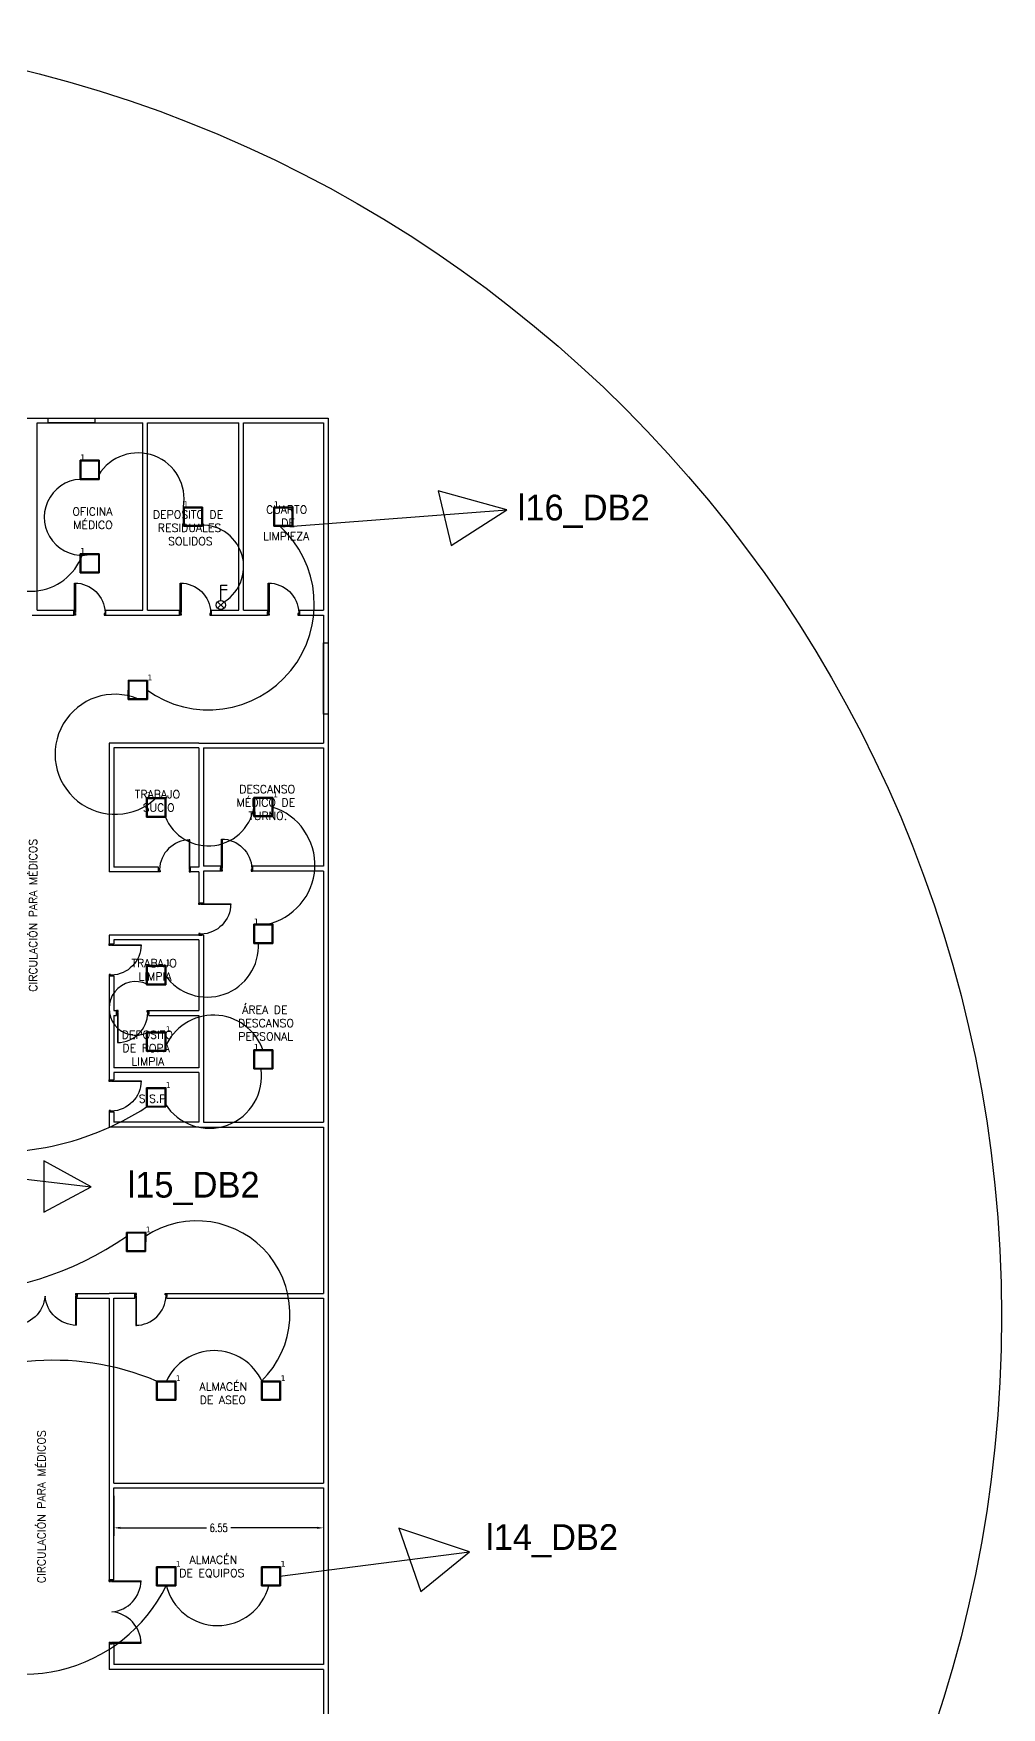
# Model space of a CAD drawing. Header units: metres. Extents: x -39 to 21688, y -24 to 9022.
# Drawn here: x 84.7 to 115, y 16.2 to 68.5 of the extents above; entities that cross this region are included whole.
import ezdxf

# ---------------------------------------------------------------- set-up
doc = ezdxf.new("R2010")
doc.units = ezdxf.units.M
doc.header["$MEASUREMENT"] = 0
for name, color, linetype in [('AN-COTAS', 7, 'Continuous'), ('AN-TEXTO', 3, 'Continuous'), ('AR-MUROS', 6, 'Continuous'), ('AR-PUERTAS', 2, 'Continuous'), ('AR-VENTANAS', 2, 'Continuous'), ('E-quip', 2, 'Continuous')]:
    doc.layers.add(name, color=color, linetype=linetype)
doc.layers.add('DLX_TERR_LUM', color=7, linetype='Continuous', true_color=0xffd400)
doc.layers.add('DLX_TERR_LUMKEY_IDX', color=7, linetype='Continuous', true_color=0x969696)
doc.styles.add('COTAS-2.5', font='romans.shx', dxfattribs={"width": 0.75, "height": 2.5})
doc.styles.add('REGULAR-2.5', font='romans.shx', dxfattribs={"height": 2.5})
doc.styles.add('TableTextStyle', font='')
doc.styles.get('TableTextStyle').set_extended_font_data('VERDANA.TTF')
doc.dimstyles.new('METROS', dxfattribs={"dimscale": 0, "dimtxt": 2.5, "dimasz": 2, "dimexe": 2.5, "dimexo": 2.5, "dimgap": 1, "dimtad": 0, "dimtih": 1, "dimtoh": 1, "dimzin": 0, "dimdsep": 46, "dimtxsty": 'COTAS-2.5', "dimcen": 2, "dimclrd": 1, "dimclre": 1, "dimclrt": 3, "dimadec": 0, "dimazin": 0, "dimtfac": 1, "dimtofl": 0, "dimtmove": 0, "dimatfit": 3, "dimfxl": 10, "dimfxlon": 1, "dimtfill": 1, "dimtolj": 1, "dimtzin": 0, "dimarcsym": 0})

# ---------------------------------------------------------------- blocks, each defined once
blk = doc.blocks.new('AR-PUERTA 1')
at = {"layer": 'AR-PUERTAS', "linetype": 'Continuous'}
for points in [[(0.954, 0.033), (0.954, 0.958), (0.929, 0.958), (0.929, 0.033)], [(0.004, 0.058), (0.004, 0.008), (0.029, 0.008), (0.029, -0.042), (-0.021, -0.042), (-0.021, 0.058)], [(0.929, 0.008), (0.929, -0.042), (0.979, -0.042), (0.979, 0.058), (0.954, 0.058), (0.954, 0.008)]]:
    blk.add_lwpolyline(points, close=True, dxfattribs=at)
blk.add_arc((0.954, 0.008), 0.949, 89.9989, 178.4932, dxfattribs=at)
blk = doc.blocks.new('111111')
at = {"layer": 'AR-PUERTAS', "linetype": 'Continuous'}
for p, q in [((254.317, 121.561), (254.317, 122.51)), ((254.342, 121.586), (254.342, 122.51)), ((256.267, 122.51), (256.242, 122.51)), ((256.242, 121.586), (256.242, 122.51)), ((256.267, 121.561), (256.267, 122.51)), ((254.292, 121.511), (254.292, 121.611)), ((254.317, 121.611), (254.292, 121.611)), ((254.342, 121.511), (254.292, 121.511)), ((254.342, 121.586), (254.317, 121.586)), ((254.342, 121.561), (254.317, 121.561)), ((254.342, 121.511), (254.342, 121.561)), ((256.242, 121.586), (256.267, 121.586)), ((256.242, 121.511), (256.242, 121.561)), ((256.242, 121.561), (256.267, 121.561)), ((256.242, 121.511), (256.292, 121.511)), ((256.267, 121.611), (256.292, 121.611)), ((256.292, 121.511), (256.292, 121.611))]:
    blk.add_line(p, q, dxfattribs=at)
for centre, start, end in [((254.297, 121.512), 5.0221, 88.847), ((256.287, 121.512), 91.153, 174.9779)]:
    blk.add_arc(centre, 0.999, start, end, dxfattribs=at)
blk = doc.blocks.new('*D99')
at = {"layer": 'AN-COTAS', "color": 1, "lineweight": -2, "transparency": 16777216}
for p, q in [((87.24, 22.77), (87.24, 21.523)), ((93.79, 22.77), (93.79, 21.523)), ((87.44, 21.773), (90.133, 21.773)), ((93.59, 21.773), (90.896, 21.773))]:
    blk.add_line(p, q, dxfattribs=at)
at = {"layer": 'AN-COTAS', "color": 1, "transparency": 16777216}
for points in [[(87.44, 21.806), (87.44, 21.74), (87.24, 21.773)], [(93.59, 21.806), (93.59, 21.74), (93.79, 21.773)]]:
    blk.add_solid(points, dxfattribs=at)
at = {"layer": 'Defpoints', "color": 0, "transparency": 16777216}
for p in [(87.24, 23.02), (93.79, 23.02), (93.79, 21.773)]:
    blk.add_point(p, dxfattribs=at)
at = {"layer": 'AN-COTAS', "color": 3, "transparency": 16777216, "insert": (90.515, 21.773), "char_height": 0.25, "attachment_point": 5, "style": 'COTAS-2.5', "bg_fill": 3, "box_fill_scale": 1.25, "bg_fill_color": 256, "bg_fill_true_color": 13158600, "bg_fill_transparency": 0}
blk.add_mtext('\\A1;6.55', dxfattribs=at)
blk = doc.blocks.new('2P+LAMP')
at = {"ltscale": 8}
for p, q in [((0, 6), (0, 26.2)), ((0, 26.2), (8.2, 26.2)), ((-4.2, 4.2), (4.2, -4.2)), ((4.2, 4.2), (-4.2, -4.2)), ((0, 20.6), (8.2, 20.6))]:
    blk.add_line(p, q, dxfattribs=at)
blk.add_ellipse((0, 0), major_axis=(-4.23, 4.23), ratio=1, start_param=3.926991, end_param=10.210176, dxfattribs=at)

msp = doc.modelspace()

# ---------------------------------------------------------------- linework, layer by layer
at = {"layer": 'AR-MUROS'}
for p, q in [((0, 56.44698), (93.9396, 56.44698)), ((91.2896, 50.44698), (92.0396, 50.44698)), ((91.2896, 50.29698), (92.0396, 50.29698)), ((93.0396, 50.44698), (93.7896, 50.44698)), ((93.0396, 50.29698), (93.7896, 50.29698)), ((88.89573, 29.10006), (93.7896, 29.10006)), ((88.89573, 28.95006), (93.7896, 28.95006))]:
    msp.add_line(p, q, dxfattribs=at)
for points in [[(93.9396, 56.44698), (93.9396, 16.81643), (93.9396, 0.00044), (6, 0), (0, 0), (0, 12.40006), (0.15, 12.40006), (0.15, 11.5001)], [(84.8396, 56.29698), (88.1396, 56.29698)], [(84.8396, 50.44698), (84.8396, 56.29698)], [(86.9896, 50.44698), (88.1396, 50.44698), (88.1396, 56.29698)], [(88.2896, 56.29698), (91.1396, 56.29698)], [(88.2896, 50.44698), (88.2896, 56.29698)], [(90.2896, 50.44698), (91.1396, 50.44698), (91.1396, 56.29698)], [(91.2896, 56.29698), (93.7896, 56.29698), (93.7896, 50.44698)], [(91.2896, 50.44698), (91.2896, 56.29698)], [(84.6896, 50.29698), (85.9896, 50.29698)], [(84.8396, 50.44698), (85.9896, 50.44698)], [(85.9896, 50.29698), (85.9896, 50.44698)], [(86.9896, 50.29698), (86.9896, 50.44698)], [(86.9896, 50.29698), (88.2896, 50.29698)], [(88.2896, 50.44698), (89.2896, 50.44698)], [(88.2896, 50.29698), (89.2896, 50.29698)], [(89.2896, 50.29698), (89.2896, 50.44698)], [(90.2896, 50.29698), (90.2896, 50.44698)], [(90.2896, 50.29698), (91.2896, 50.29698)], [(92.0396, 50.44698), (92.0396, 50.29698)], [(93.0396, 50.44698), (93.0396, 50.29698)], [(93.7896, 50.29698), (93.7896, 46.29698)], [(93.7896, 50.29698), (93.7896, 46.29698)], [(89.8896, 46.29698), (87.0896, 46.29698), (87.0896, 42.26738)], [(89.8896, 46.14698), (87.2396, 46.14698), (87.2396, 42.41738)], [(89.8896, 46.29698), (93.7896, 46.29698)], [(89.8896, 46.14698), (89.8896, 42.41738)], [(90.0396, 46.14698), (90.0396, 42.44698)], [(90.0396, 46.14698), (93.7896, 46.14698)], [(93.7896, 46.14698), (93.7896, 42.44698)], [(93.7896, 46.14698), (93.7896, 42.44698)], [(88.63781, 42.41738), (87.2396, 42.41738)], [(88.63781, 42.26738), (88.63781, 42.41738)], [(89.8896, 42.41738), (89.63781, 42.41738)], [(89.63781, 42.26738), (89.63781, 42.41738)], [(90.57524, 42.44698), (90.0396, 42.44698)], [(90.57524, 42.44698), (90.57524, 42.29698)], [(93.7896, 42.44698), (91.57524, 42.44698)], [(91.57524, 42.44698), (91.57524, 42.29698)], [(88.63781, 42.26738), (87.0896, 42.26738)], [(89.8896, 42.26738), (89.63781, 42.26738)], [(89.8896, 42.26738), (89.8896, 41.29698)], [(90.57524, 42.29698), (90.0396, 42.29698)], [(90.0396, 42.29698), (90.0396, 41.29698)], [(93.7896, 42.29698), (91.57524, 42.29698)], [(93.7896, 42.29698), (93.7896, 34.44698)], [(93.7896, 42.29698), (93.7896, 34.44698)], [(90.0396, 41.29698), (89.8896, 41.29698)], [(87.0896, 40.29698), (87.0896, 40.01738)], [(89.8896, 40.29698), (87.0896, 40.29698)], [(90.0396, 40.29698), (89.8896, 40.29698)], [(90.0396, 40.29698), (90.0396, 34.44698), (93.7896, 34.44698)], [(87.0896, 40.01738), (87.2396, 40.01738)], [(87.2396, 40.14698), (87.2396, 40.01738)], [(89.8896, 40.14698), (87.2396, 40.14698)], [(89.8896, 40.14698), (89.8896, 37.93698)], [(87.0896, 39.01738), (87.0896, 35.76847)], [(87.0896, 39.01738), (87.2396, 39.01738)], [(87.2396, 39.01738), (87.2396, 37.93698)], [(87.2396, 37.93698), (87.32702, 37.93698)], [(87.2396, 37.78698), (87.2396, 36.14698)], [(87.2396, 37.78698), (87.32702, 37.78698)], [(87.32702, 37.78698), (87.32702, 37.93698)], [(88.32702, 37.93698), (89.8896, 37.93698)], [(88.32702, 37.78698), (88.32702, 37.93698)], [(88.32702, 37.78698), (89.8896, 37.78698)], [(89.8896, 37.78698), (89.8896, 36.14698)], [(89.8896, 36.14698), (87.2396, 36.14698)], [(87.0896, 35.76847), (87.2396, 35.76847)], [(87.2396, 35.99698), (87.2396, 35.76847)], [(89.8896, 35.99698), (87.2396, 35.99698)], [(89.8896, 35.99698), (89.8896, 34.44698)], [(87.0896, 34.76847), (87.0896, 34.29698)], [(87.0896, 34.76847), (87.2396, 34.76847)], [(87.2396, 34.76847), (87.2396, 34.44698)], [(89.8896, 34.29698), (87.0896, 34.29698)], [(89.8896, 34.44698), (87.2396, 34.44698)], [(89.8896, 34.29698), (93.7896, 34.29698)], [(93.7896, 34.29698), (93.7896, 29.10006)], [(93.7896, 34.29698), (93.7896, 29.10006)], [(86.0896, 29.10006), (87.0896, 29.10006)], [(86.0896, 28.95006), (86.0896, 29.10006)], [(86.0896, 28.95006), (87.0896, 28.95006)], [(87.2396, 23.16968), (87.2396, 28.95006), (87.89573, 28.95006), (87.89573, 29.10006), (87.0896, 29.10006)], [(87.0896, 28.95006), (87.0896, 20.14634)], [(88.89573, 28.95006), (88.89573, 29.10006)], [(93.7896, 28.95006), (93.7896, 23.16968)], [(93.7896, 28.95006), (93.7896, 28.68913)], [(93.7896, 28.53913), (93.7896, 23.16968)], [(87.2396, 23.16968), (93.7896, 23.16968)], [(87.2396, 23.01968), (93.7896, 23.01968)], [(87.2396, 20.14634), (87.2396, 23.01968)], [(93.7896, 23.01968), (93.7896, 17.50023)], [(93.7896, 23.01968), (93.7896, 17.50023)], [(87.2396, 20.14634), (87.0896, 20.14634)], [(87.0896, 18.14634), (87.0896, 17.35023)], [(87.2396, 18.14634), (87.0896, 18.14634)], [(87.2396, 18.14634), (87.2396, 17.50023)], [(93.7896, 17.35023), (87.0896, 17.35023)], [(93.7896, 17.50023), (87.2396, 17.50023)], [(93.7896, 17.35023), (93.7896, 16.81643)], [(93.7896, 17.35023), (93.7896, 16.81643), (93.7896, 11.5001)]]:
    msp.add_lwpolyline(points, dxfattribs=at)
at = {"layer": 'AR-VENTANAS'}
for p, q in [((99.51465, 53.58411), (97.37171, 54.17366)), ((97.37171, 54.17366), (97.77546, 52.46707)), ((92.83492, 53.07365), (99.51465, 53.58411)), ((97.77546, 52.46707), (99.51465, 53.58411)), ((78.34928, 33.38337), (86.53322, 32.42416)), ((86.53322, 32.42416), (85.04794, 33.23887)), ((85.04794, 33.23887), (85.04794, 31.63855)), ((85.04794, 31.63855), (86.53322, 32.42416)), ((98.34949, 21.02096), (96.14456, 21.76445)), ((96.14456, 21.76445), (96.8336, 19.78181)), ((92.42743, 20.26011), (98.34949, 21.02096)), ((96.8336, 19.78181), (98.34949, 21.02096))]:
    msp.add_line(p, q, dxfattribs=at)
for points in [[(85.18893, 56.44698), (86.64075, 56.44698), (86.64075, 56.29698), (85.18893, 56.29698)], [(93.9396, 47.1976), (93.7896, 47.1976), (93.7896, 49.42354), (93.9396, 49.42354)]]:
    msp.add_lwpolyline(points, close=True, dxfattribs=at)
for centre, radius, start, end in [((87.99401, 53.92166), 1.44095, 349.968103, 148.535936), ((86.25058, 53.35114), 1.18666, 93.027064, 281.463177), ((90.19826, 50.63512), 3.30198, 234.224413, 48.121418), ((89.99734, 51.80849), 1.29706, 301.896481, 102.73431), ((84.63626, 52.75714), 1.71967, 209.526198, 339.840352), ((87.27634, 45.94501), 1.87414, 67.666727, 313.289944), ((90.18962, 44.53251), 1.44955, 201.389745, 354.678362), ((91.62562, 42.48894), 1.89421, 281.558866, 72.667958), ((90.15456, 39.95909), 1.60283, 214.895472, 3.471399), ((87.92672, 38.00464), 0.83842, 64.859784, 295.140216), ((90.35161, 36.15229), 1.64135, 19.794999, 157.0741), ((90.22363, 35.88668), 1.62976, 211.894306, 8.626858), ((83.45733, 42.36626), 8.85924, 258.59763, 302.849724), ((81.88429, 39.2866), 10.19049, 236.960725, 304.367864), ((89.83045, 28.45342), 2.91013, 313.957059, 123.745421), ((90.37217, 25.67097), 1.64024, 24.015913, 155.984087), ((85.36226, 18.75125), 8.25803, 67.101807, 124.358049), ((84.43177, 22.15405), 4.95373, 232.519214, 333.73124), ((90.47831, 20.36893), 1.65048, 193.572142, 345.712508)]:
    msp.add_arc(centre, radius, start, end, dxfattribs=at)
at = {"layer": 'DLX_TERR_LUM'}
for points in [[(86.78492, 55.13314, 0), (86.18792, 55.13314, 0)], [(86.18792, 55.13314, 0), (86.18792, 55.13314, 0)], [(86.18792, 55.13314, 0), (86.78492, 55.13314, 0)], [(86.18792, 55.13314, 0), (86.18792, 54.53614, 0)], [(86.18792, 54.53614, 0), (86.18792, 55.13314, 0)], [(86.18792, 55.13314, 0), (86.18792, 55.13314, 0)], [(86.18792, 54.53614, 0), (86.18792, 55.13314, 0)], [(86.18792, 55.13314, 0), (86.78492, 55.13314, 0)], [(86.18792, 55.13314, 0), (86.18792, 54.53614, 0)], [(86.78492, 55.13314, 0), (86.18792, 55.13314, 0)], [(86.76492, 55.11314, 0), (86.20792, 55.11314, 0)], [(86.20792, 55.11314, 0), (86.20792, 54.55615, 0)], [(86.20792, 55.11314, 0), (86.76492, 55.11314, 0)], [(86.20792, 54.55615, 0), (86.20792, 55.11314, 0)], [(86.76492, 54.55615, 0), (86.76492, 55.11314, 0)], [(86.76492, 55.11314, 0), (86.76492, 54.55615, 0)], [(86.78492, 55.13314, 0), (86.78492, 55.13314, 0)], [(86.78492, 54.53614, 0), (86.78492, 55.13314, 0)], [(86.78492, 55.13314, 0), (86.78492, 55.13314, 0)], [(86.78492, 55.13314, 0), (86.78492, 54.53614, 0)], [(86.78492, 55.13314, 0), (86.78492, 54.53614, 0)], [(86.78492, 54.53614, 0), (86.78492, 55.13314, 0)], [(86.18792, 54.53614, 0), (86.18792, 54.53614, 0)], [(86.18792, 54.53614, 0), (86.78492, 54.53614, 0)], [(86.78492, 54.53614, 0), (86.18792, 54.53614, 0)], [(86.18792, 54.53614, 0), (86.18792, 54.53614, 0)], [(86.78492, 54.53614, 0), (86.18792, 54.53614, 0)], [(86.18792, 54.53614, 0), (86.78492, 54.53614, 0)], [(86.20792, 54.55615, 0), (86.76492, 54.55615, 0)], [(86.76492, 54.55615, 0), (86.20792, 54.55615, 0)], [(86.78492, 54.53614, 0), (86.78492, 54.53614, 0)], [(86.78492, 54.53614, 0), (86.78492, 54.53614, 0)], [(90.00993, 53.67065, 0), (89.41293, 53.67065, 0)], [(89.41293, 53.67065, 0), (89.41293, 53.67065, 0)], [(89.41293, 53.67065, 0), (90.00993, 53.67065, 0)], [(89.41293, 53.67065, 0), (89.41293, 53.07365, 0)], [(89.41293, 53.07365, 0), (89.41293, 53.67065, 0)], [(89.41293, 53.67065, 0), (89.41293, 53.67065, 0)], [(89.41293, 53.07365, 0), (89.41293, 53.67065, 0)], [(89.41293, 53.67065, 0), (90.00993, 53.67065, 0)], [(89.41293, 53.67065, 0), (89.41293, 53.07365, 0)], [(90.00993, 53.67065, 0), (89.41293, 53.67065, 0)], [(89.98993, 53.65065, 0), (89.43292, 53.65065, 0)], [(89.43292, 53.65065, 0), (89.43292, 53.09365, 0)], [(89.43292, 53.65065, 0), (89.98993, 53.65065, 0)], [(89.43292, 53.09365, 0), (89.43292, 53.65065, 0)], [(89.98993, 53.09365, 0), (89.98993, 53.65065, 0)], [(89.98993, 53.65065, 0), (89.98993, 53.09365, 0)], [(90.00993, 53.67065, 0), (90.00993, 53.67065, 0)], [(90.00993, 53.07365, 0), (90.00993, 53.67065, 0)], [(90.00993, 53.67065, 0), (90.00993, 53.67065, 0)], [(90.00993, 53.67065, 0), (90.00993, 53.07365, 0)], [(90.00993, 53.67065, 0), (90.00993, 53.07365, 0)], [(90.00993, 53.07365, 0), (90.00993, 53.67065, 0)], [(92.83492, 53.67065, 0), (92.23792, 53.67065, 0)], [(92.23792, 53.67065, 0), (92.23792, 53.67065, 0)], [(92.23792, 53.67065, 0), (92.83492, 53.67065, 0)], [(92.23792, 53.67065, 0), (92.23792, 53.07365, 0)], [(92.23792, 53.07365, 0), (92.23792, 53.67065, 0)], [(92.23792, 53.67065, 0), (92.23792, 53.67065, 0)], [(92.23792, 53.07365, 0), (92.23792, 53.67065, 0)], [(92.23792, 53.67065, 0), (92.83492, 53.67065, 0)], [(92.23792, 53.67065, 0), (92.23792, 53.07365, 0)], [(92.83492, 53.67065, 0), (92.23792, 53.67065, 0)], [(92.81493, 53.65065, 0), (92.25792, 53.65065, 0)], [(92.25792, 53.65065, 0), (92.25792, 53.09365, 0)], [(92.25792, 53.65065, 0), (92.81493, 53.65065, 0)], [(92.25792, 53.09365, 0), (92.25792, 53.65065, 0)], [(92.81493, 53.09365, 0), (92.81493, 53.65065, 0)], [(92.81493, 53.65065, 0), (92.81493, 53.09365, 0)], [(92.83492, 53.67065, 0), (92.83492, 53.67065, 0)], [(92.83492, 53.07365, 0), (92.83492, 53.67065, 0)], [(92.83492, 53.67065, 0), (92.83492, 53.67065, 0)], [(92.83492, 53.67065, 0), (92.83492, 53.07365, 0)], [(92.83492, 53.67065, 0), (92.83492, 53.07365, 0)], [(92.83492, 53.07365, 0), (92.83492, 53.67065, 0)], [(89.41293, 53.07365, 0), (89.41293, 53.07365, 0)], [(89.41293, 53.07365, 0), (90.00993, 53.07365, 0)], [(90.00993, 53.07365, 0), (89.41293, 53.07365, 0)], [(89.41293, 53.07365, 0), (89.41293, 53.07365, 0)], [(90.00993, 53.07365, 0), (89.41293, 53.07365, 0)], [(89.41293, 53.07365, 0), (90.00993, 53.07365, 0)], [(89.43292, 53.09365, 0), (89.98993, 53.09365, 0)], [(89.98993, 53.09365, 0), (89.43292, 53.09365, 0)], [(90.00993, 53.07365, 0), (90.00993, 53.07365, 0)], [(90.00993, 53.07365, 0), (90.00993, 53.07365, 0)], [(92.23792, 53.07365, 0), (92.23792, 53.07365, 0)], [(92.23792, 53.07365, 0), (92.83492, 53.07365, 0)], [(92.83492, 53.07365, 0), (92.23792, 53.07365, 0)], [(92.23792, 53.07365, 0), (92.23792, 53.07365, 0)], [(92.83492, 53.07365, 0), (92.23792, 53.07365, 0)], [(92.23792, 53.07365, 0), (92.83492, 53.07365, 0)], [(92.25792, 53.09365, 0), (92.81493, 53.09365, 0)], [(92.81493, 53.09365, 0), (92.25792, 53.09365, 0)], [(92.83492, 53.07365, 0), (92.83492, 53.07365, 0)], [(92.83492, 53.07365, 0), (92.83492, 53.07365, 0)], [(86.78492, 52.20815, 0), (86.18792, 52.20815, 0)], [(86.18792, 52.20815, 0), (86.18792, 52.20815, 0)], [(86.18792, 52.20815, 0), (86.78492, 52.20815, 0)], [(86.18792, 52.20815, 0), (86.18792, 51.61115, 0)], [(86.18792, 51.61115, 0), (86.18792, 52.20815, 0)], [(86.18792, 52.20815, 0), (86.18792, 52.20815, 0)], [(86.18792, 51.61115, 0), (86.18792, 52.20815, 0)], [(86.18792, 52.20815, 0), (86.78492, 52.20815, 0)], [(86.18792, 52.20815, 0), (86.18792, 51.61115, 0)], [(86.78492, 52.20815, 0), (86.18792, 52.20815, 0)], [(86.76492, 52.18815, 0), (86.20792, 52.18815, 0)], [(86.20792, 52.18815, 0), (86.20792, 51.63115, 0)], [(86.20792, 52.18815, 0), (86.76492, 52.18815, 0)], [(86.20792, 51.63115, 0), (86.20792, 52.18815, 0)], [(86.76492, 51.63115, 0), (86.76492, 52.18815, 0)], [(86.76492, 52.18815, 0), (86.76492, 51.63115, 0)], [(86.78492, 52.20815, 0), (86.78492, 52.20815, 0)], [(86.78492, 51.61115, 0), (86.78492, 52.20815, 0)], [(86.78492, 52.20815, 0), (86.78492, 52.20815, 0)], [(86.78492, 52.20815, 0), (86.78492, 51.61115, 0)], [(86.78492, 52.20815, 0), (86.78492, 51.61115, 0)], [(86.78492, 51.61115, 0), (86.78492, 52.20815, 0)], [(86.18792, 51.61115, 0), (86.18792, 51.61115, 0)], [(86.18792, 51.61115, 0), (86.78492, 51.61115, 0)], [(86.78492, 51.61115, 0), (86.18792, 51.61115, 0)], [(86.18792, 51.61115, 0), (86.18792, 51.61115, 0)], [(86.78492, 51.61115, 0), (86.18792, 51.61115, 0)], [(86.18792, 51.61115, 0), (86.78492, 51.61115, 0)], [(86.20792, 51.63115, 0), (86.76492, 51.63115, 0)], [(86.76492, 51.63115, 0), (86.20792, 51.63115, 0)], [(86.78492, 51.61115, 0), (86.78492, 51.61115, 0)], [(86.78492, 51.61115, 0), (86.78492, 51.61115, 0)], [(87.69183, 48.25651, 0), (87.68993, 47.65951, 0)], [(87.68993, 47.65951, 0), (87.69183, 48.25651, 0)], [(87.68993, 47.65951, 0), (87.69183, 48.25651, 0)], [(87.69183, 48.25651, 0), (87.68993, 47.65951, 0)], [(88.28883, 48.25462, 0), (87.69183, 48.25651, 0)], [(87.69183, 48.25651, 0), (87.69183, 48.25651, 0)], [(87.69183, 48.25651, 0), (88.28883, 48.25462, 0)], [(87.69183, 48.25651, 0), (87.69183, 48.25651, 0)], [(87.69183, 48.25651, 0), (88.28883, 48.25462, 0)], [(88.28883, 48.25462, 0), (87.69183, 48.25651, 0)], [(87.71176, 48.23645, 0), (87.71, 47.67945, 0)], [(87.71, 47.67945, 0), (87.71176, 48.23645, 0)], [(88.26876, 48.23468, 0), (87.71176, 48.23645, 0)], [(87.71176, 48.23645, 0), (88.26876, 48.23468, 0)], [(88.267, 47.67769, 0), (88.26876, 48.23468, 0)], [(88.26876, 48.23468, 0), (88.267, 47.67769, 0)], [(88.28693, 47.65762, 0), (88.28883, 48.25462, 0)], [(88.28883, 48.25462, 0), (88.28693, 47.65762, 0)], [(88.28883, 48.25462, 0), (88.28693, 47.65762, 0)], [(88.28693, 47.65762, 0), (88.28883, 48.25462, 0)], [(88.28883, 48.25462, 0), (88.28883, 48.25462, 0)], [(88.28883, 48.25462, 0), (88.28883, 48.25462, 0)], [(87.68993, 47.65951, 0), (87.68993, 47.65951, 0)], [(87.68993, 47.65951, 0), (88.28693, 47.65762, 0)], [(88.28693, 47.65762, 0), (87.68993, 47.65951, 0)], [(87.68993, 47.65951, 0), (87.68993, 47.65951, 0)], [(88.28693, 47.65762, 0), (87.68993, 47.65951, 0)], [(87.68993, 47.65951, 0), (88.28693, 47.65762, 0)], [(87.71, 47.67945, 0), (88.267, 47.67769, 0)], [(88.267, 47.67769, 0), (87.71, 47.67945, 0)], [(88.28693, 47.65762, 0), (88.28693, 47.65762, 0)], [(88.28693, 47.65762, 0), (88.28693, 47.65762, 0)], [(88.85992, 44.58084, 0), (88.26292, 44.58084, 0)], [(88.26292, 44.58084, 0), (88.26292, 44.58084, 0)], [(88.26292, 44.58084, 0), (88.85992, 44.58084, 0)], [(88.26292, 44.58084, 0), (88.26292, 43.98384, 0)], [(88.26292, 43.98384, 0), (88.26292, 44.58084, 0)], [(88.26292, 44.58084, 0), (88.26292, 44.58084, 0)], [(88.26292, 43.98384, 0), (88.26292, 44.58084, 0)], [(88.26292, 44.58084, 0), (88.85992, 44.58084, 0)], [(88.26292, 44.58084, 0), (88.26292, 43.98384, 0)], [(88.85992, 44.58084, 0), (88.26292, 44.58084, 0)], [(88.83992, 44.56084, 0), (88.28291, 44.56084, 0)], [(88.28291, 44.56084, 0), (88.28291, 44.00384, 0)], [(88.28291, 44.56084, 0), (88.83992, 44.56084, 0)], [(88.28291, 44.00384, 0), (88.28291, 44.56084, 0)], [(88.83992, 44.00384, 0), (88.83992, 44.56084, 0)], [(88.83992, 44.56084, 0), (88.83992, 44.00384, 0)], [(88.85992, 44.58084, 0), (88.85992, 44.58084, 0)], [(88.85992, 43.98384, 0), (88.85992, 44.58084, 0)], [(88.85992, 44.58084, 0), (88.85992, 44.58084, 0)], [(88.85992, 44.58084, 0), (88.85992, 43.98384, 0)], [(88.85992, 44.58084, 0), (88.85992, 43.98384, 0)], [(88.85992, 43.98384, 0), (88.85992, 44.58084, 0)], [(92.20992, 44.59564, 0), (91.61292, 44.59564, 0)], [(91.61292, 44.59564, 0), (91.61292, 44.59564, 0)], [(91.61292, 44.59564, 0), (92.20992, 44.59564, 0)], [(91.61292, 44.59564, 0), (91.61292, 43.99864, 0)], [(91.61292, 43.99864, 0), (91.61292, 44.59564, 0)], [(91.61292, 44.59564, 0), (91.61292, 44.59564, 0)], [(91.61292, 43.99864, 0), (91.61292, 44.59564, 0)], [(91.61292, 44.59564, 0), (92.20992, 44.59564, 0)], [(92.20992, 44.59564, 0), (91.61292, 44.59564, 0)], [(91.61292, 44.59564, 0), (91.61292, 43.99864, 0)], [(92.18993, 44.57564, 0), (91.63292, 44.57564, 0)], [(91.63292, 44.57564, 0), (91.63292, 44.01864, 0)], [(91.63292, 44.01864, 0), (91.63292, 44.57564, 0)], [(91.63292, 44.57564, 0), (92.18993, 44.57564, 0)], [(92.18993, 44.01864, 0), (92.18993, 44.57564, 0)], [(92.18993, 44.57564, 0), (92.18993, 44.01864, 0)], [(92.20992, 43.99864, 0), (92.20992, 44.59564, 0)], [(92.20992, 44.59564, 0), (92.20992, 44.59564, 0)], [(92.20992, 44.59564, 0), (92.20992, 43.99864, 0)], [(92.20992, 44.59564, 0), (92.20992, 44.59564, 0)], [(92.20992, 44.59564, 0), (92.20992, 43.99864, 0)], [(92.20992, 43.99864, 0), (92.20992, 44.59564, 0)], [(88.26292, 43.98384, 0), (88.26292, 43.98384, 0)], [(88.26292, 43.98384, 0), (88.85992, 43.98384, 0)], [(88.85992, 43.98384, 0), (88.26292, 43.98384, 0)], [(88.26292, 43.98384, 0), (88.26292, 43.98384, 0)], [(88.85992, 43.98384, 0), (88.26292, 43.98384, 0)], [(88.26292, 43.98384, 0), (88.85992, 43.98384, 0)], [(88.28291, 44.00384, 0), (88.83992, 44.00384, 0)], [(88.83992, 44.00384, 0), (88.28291, 44.00384, 0)], [(88.85992, 43.98384, 0), (88.85992, 43.98384, 0)], [(88.85992, 43.98384, 0), (88.85992, 43.98384, 0)], [(91.61292, 43.99864, 0), (91.61292, 43.99864, 0)], [(91.61292, 43.99864, 0), (92.20992, 43.99864, 0)], [(92.20992, 43.99864, 0), (91.61292, 43.99864, 0)], [(91.61292, 43.99864, 0), (91.61292, 43.99864, 0)], [(92.20992, 43.99864, 0), (91.61292, 43.99864, 0)], [(91.61292, 43.99864, 0), (92.20992, 43.99864, 0)], [(91.63292, 44.01864, 0), (92.18993, 44.01864, 0)], [(92.18993, 44.01864, 0), (91.63292, 44.01864, 0)], [(92.20992, 43.99864, 0), (92.20992, 43.99864, 0)], [(92.20992, 43.99864, 0), (92.20992, 43.99864, 0)], [(92.20992, 40.63314, 0), (91.61292, 40.63314, 0)], [(91.61292, 40.63314, 0), (91.61292, 40.63314, 0)], [(91.61292, 40.63314, 0), (92.20992, 40.63314, 0)], [(91.61292, 40.63314, 0), (91.61292, 40.03614, 0)], [(91.61292, 40.03614, 0), (91.61292, 40.63314, 0)], [(91.61292, 40.63314, 0), (91.61292, 40.63314, 0)], [(91.61292, 40.03614, 0), (91.61292, 40.63314, 0)], [(91.61292, 40.63314, 0), (92.20992, 40.63314, 0)], [(91.61292, 40.63314, 0), (91.61292, 40.03614, 0)], [(92.20992, 40.63314, 0), (91.61292, 40.63314, 0)], [(92.18993, 40.61314, 0), (91.63292, 40.61314, 0)], [(91.63292, 40.61314, 0), (91.63292, 40.05615, 0)], [(91.63292, 40.61314, 0), (92.18993, 40.61314, 0)], [(91.63292, 40.05615, 0), (91.63292, 40.61314, 0)], [(92.18993, 40.05615, 0), (92.18993, 40.61314, 0)], [(92.18993, 40.61314, 0), (92.18993, 40.05615, 0)], [(92.20992, 40.63314, 0), (92.20992, 40.63314, 0)], [(92.20992, 40.03614, 0), (92.20992, 40.63314, 0)], [(92.20992, 40.63314, 0), (92.20992, 40.63314, 0)], [(92.20992, 40.63314, 0), (92.20992, 40.03614, 0)], [(92.20992, 40.63314, 0), (92.20992, 40.03614, 0)], [(92.20992, 40.03614, 0), (92.20992, 40.63314, 0)], [(91.61292, 40.03614, 0), (91.61292, 40.03614, 0)], [(91.61292, 40.03614, 0), (92.20992, 40.03614, 0)], [(92.20992, 40.03614, 0), (91.61292, 40.03614, 0)], [(91.61292, 40.03614, 0), (91.61292, 40.03614, 0)], [(92.20992, 40.03614, 0), (91.61292, 40.03614, 0)], [(91.61292, 40.03614, 0), (92.20992, 40.03614, 0)], [(91.63292, 40.05615, 0), (92.18993, 40.05615, 0)], [(92.18993, 40.05615, 0), (91.63292, 40.05615, 0)], [(92.20992, 40.03614, 0), (92.20992, 40.03614, 0)], [(92.20992, 40.03614, 0), (92.20992, 40.03614, 0)], [(88.85992, 39.34065, 0), (88.26292, 39.34065, 0)], [(88.26292, 39.34065, 0), (88.26292, 39.34065, 0)], [(88.26292, 39.34065, 0), (88.85992, 39.34065, 0)], [(88.26292, 39.34065, 0), (88.26292, 38.74365, 0)], [(88.26292, 38.74365, 0), (88.26292, 39.34065, 0)], [(88.26292, 39.34065, 0), (88.26292, 39.34065, 0)], [(88.26292, 38.74365, 0), (88.26292, 39.34065, 0)], [(88.26292, 39.34065, 0), (88.85992, 39.34065, 0)], [(88.85992, 39.34065, 0), (88.26292, 39.34065, 0)], [(88.26292, 39.34065, 0), (88.26292, 38.74365, 0)], [(88.83992, 39.32064, 0), (88.28291, 39.32064, 0)], [(88.28291, 39.32064, 0), (88.28291, 38.76365, 0)], [(88.28291, 38.76365, 0), (88.28291, 39.32064, 0)], [(88.28291, 39.32064, 0), (88.83992, 39.32064, 0)], [(88.83992, 38.76365, 0), (88.83992, 39.32064, 0)], [(88.83992, 39.32064, 0), (88.83992, 38.76365, 0)], [(88.85992, 38.74365, 0), (88.85992, 39.34065, 0)], [(88.85992, 39.34065, 0), (88.85992, 39.34065, 0)], [(88.85992, 39.34065, 0), (88.85992, 38.74365, 0)], [(88.85992, 39.34065, 0), (88.85992, 39.34065, 0)], [(88.85992, 39.34065, 0), (88.85992, 38.74365, 0)], [(88.85992, 38.74365, 0), (88.85992, 39.34065, 0)], [(88.26292, 38.74365, 0), (88.26292, 38.74365, 0)], [(88.26292, 38.74365, 0), (88.85992, 38.74365, 0)], [(88.85992, 38.74365, 0), (88.26292, 38.74365, 0)], [(88.26292, 38.74365, 0), (88.26292, 38.74365, 0)], [(88.85992, 38.74365, 0), (88.26292, 38.74365, 0)], [(88.26292, 38.74365, 0), (88.85992, 38.74365, 0)], [(88.28291, 38.76365, 0), (88.83992, 38.76365, 0)], [(88.83992, 38.76365, 0), (88.28291, 38.76365, 0)], [(88.85992, 38.74365, 0), (88.85992, 38.74365, 0)], [(88.85992, 38.74365, 0), (88.85992, 38.74365, 0)], [(88.85992, 37.26564, 0), (88.26292, 37.26564, 0)], [(88.26292, 37.26564, 0), (88.26292, 37.26564, 0)], [(88.26292, 37.26564, 0), (88.85992, 37.26564, 0)], [(88.26292, 37.26564, 0), (88.26292, 36.66864, 0)], [(88.26292, 36.66864, 0), (88.26292, 37.26564, 0)], [(88.26292, 37.26564, 0), (88.26292, 37.26564, 0)], [(88.26292, 36.66864, 0), (88.26292, 37.26564, 0)], [(88.26292, 37.26564, 0), (88.85992, 37.26564, 0)], [(88.85992, 37.26564, 0), (88.26292, 37.26564, 0)], [(88.26292, 37.26564, 0), (88.26292, 36.66864, 0)], [(88.83992, 37.24564, 0), (88.28291, 37.24564, 0)], [(88.28291, 37.24564, 0), (88.28291, 36.68864, 0)], [(88.28291, 36.68864, 0), (88.28291, 37.24564, 0)], [(88.28291, 37.24564, 0), (88.83992, 37.24564, 0)], [(88.83992, 36.68864, 0), (88.83992, 37.24564, 0)], [(88.83992, 37.24564, 0), (88.83992, 36.68864, 0)], [(88.85992, 36.66864, 0), (88.85992, 37.26564, 0)], [(88.85992, 37.26564, 0), (88.85992, 37.26564, 0)], [(88.85992, 37.26564, 0), (88.85992, 36.66864, 0)], [(88.85992, 37.26564, 0), (88.85992, 37.26564, 0)], [(88.85992, 37.26564, 0), (88.85992, 36.66864, 0)], [(88.85992, 36.66864, 0), (88.85992, 37.26564, 0)], [(88.26292, 36.66864, 0), (88.26292, 36.66864, 0)], [(88.26292, 36.66864, 0), (88.85992, 36.66864, 0)], [(88.85992, 36.66864, 0), (88.26292, 36.66864, 0)], [(88.26292, 36.66864, 0), (88.26292, 36.66864, 0)], [(88.85992, 36.66864, 0), (88.26292, 36.66864, 0)], [(88.26292, 36.66864, 0), (88.85992, 36.66864, 0)], [(88.28291, 36.68864, 0), (88.83992, 36.68864, 0)], [(88.83992, 36.68864, 0), (88.28291, 36.68864, 0)], [(88.85992, 36.66864, 0), (88.85992, 36.66864, 0)], [(88.85992, 36.66864, 0), (88.85992, 36.66864, 0)], [(92.20992, 36.70815, 0), (91.61292, 36.70815, 0)], [(91.61292, 36.70815, 0), (91.61292, 36.70815, 0)], [(91.61292, 36.70815, 0), (92.20992, 36.70815, 0)], [(91.61292, 36.70815, 0), (91.61292, 36.11115, 0)], [(91.61292, 36.11115, 0), (91.61292, 36.70815, 0)], [(91.61292, 36.70815, 0), (91.61292, 36.70815, 0)], [(91.61292, 36.11115, 0), (91.61292, 36.70815, 0)], [(91.61292, 36.70815, 0), (92.20992, 36.70815, 0)], [(91.61292, 36.70815, 0), (91.61292, 36.11115, 0)], [(92.20992, 36.70815, 0), (91.61292, 36.70815, 0)], [(92.18993, 36.68815, 0), (91.63292, 36.68815, 0)], [(91.63292, 36.68815, 0), (91.63292, 36.13115, 0)], [(91.63292, 36.68815, 0), (92.18993, 36.68815, 0)], [(91.63292, 36.13115, 0), (91.63292, 36.68815, 0)], [(92.18993, 36.13115, 0), (92.18993, 36.68815, 0)], [(92.18993, 36.68815, 0), (92.18993, 36.13115, 0)], [(92.20992, 36.70815, 0), (92.20992, 36.70815, 0)], [(92.20992, 36.11115, 0), (92.20992, 36.70815, 0)], [(92.20992, 36.70815, 0), (92.20992, 36.70815, 0)], [(92.20992, 36.70815, 0), (92.20992, 36.11115, 0)], [(92.20992, 36.70815, 0), (92.20992, 36.11115, 0)], [(92.20992, 36.11115, 0), (92.20992, 36.70815, 0)], [(91.61292, 36.11115, 0), (91.61292, 36.11115, 0)], [(91.61292, 36.11115, 0), (92.20992, 36.11115, 0)], [(92.20992, 36.11115, 0), (91.61292, 36.11115, 0)], [(91.61292, 36.11115, 0), (91.61292, 36.11115, 0)], [(92.20992, 36.11115, 0), (91.61292, 36.11115, 0)], [(91.61292, 36.11115, 0), (92.20992, 36.11115, 0)], [(91.63292, 36.13115, 0), (92.18993, 36.13115, 0)], [(92.18993, 36.13115, 0), (91.63292, 36.13115, 0)], [(92.20992, 36.11115, 0), (92.20992, 36.11115, 0)], [(92.20992, 36.11115, 0), (92.20992, 36.11115, 0)], [(88.85992, 35.52065, 0), (88.26292, 35.52065, 0)], [(88.26292, 35.52065, 0), (88.26292, 35.52065, 0)], [(88.26292, 35.52065, 0), (88.85992, 35.52065, 0)], [(88.26292, 35.52065, 0), (88.26292, 34.92365, 0)], [(88.26292, 34.92365, 0), (88.26292, 35.52065, 0)], [(88.26292, 35.52065, 0), (88.26292, 35.52065, 0)], [(88.26292, 34.92365, 0), (88.26292, 35.52065, 0)], [(88.26292, 35.52065, 0), (88.85992, 35.52065, 0)], [(88.85992, 35.52065, 0), (88.26292, 35.52065, 0)], [(88.26292, 35.52065, 0), (88.26292, 34.92365, 0)], [(88.83992, 35.50065, 0), (88.28291, 35.50065, 0)], [(88.28291, 35.50065, 0), (88.28291, 34.94365, 0)], [(88.28291, 34.94365, 0), (88.28291, 35.50065, 0)], [(88.28291, 35.50065, 0), (88.83992, 35.50065, 0)], [(88.83992, 34.94365, 0), (88.83992, 35.50065, 0)], [(88.83992, 35.50065, 0), (88.83992, 34.94365, 0)], [(88.85992, 34.92365, 0), (88.85992, 35.52065, 0)], [(88.85992, 35.52065, 0), (88.85992, 35.52065, 0)], [(88.85992, 35.52065, 0), (88.85992, 34.92365, 0)], [(88.85992, 35.52065, 0), (88.85992, 35.52065, 0)], [(88.85992, 35.52065, 0), (88.85992, 34.92365, 0)], [(88.85992, 34.92365, 0), (88.85992, 35.52065, 0)], [(88.26292, 34.92365, 0), (88.26292, 34.92365, 0)], [(88.26292, 34.92365, 0), (88.85992, 34.92365, 0)], [(88.85992, 34.92365, 0), (88.26292, 34.92365, 0)], [(88.26292, 34.92365, 0), (88.26292, 34.92365, 0)], [(88.85992, 34.92365, 0), (88.26292, 34.92365, 0)], [(88.26292, 34.92365, 0), (88.85992, 34.92365, 0)], [(88.28291, 34.94365, 0), (88.83992, 34.94365, 0)], [(88.83992, 34.94365, 0), (88.28291, 34.94365, 0)], [(88.85992, 34.92365, 0), (88.85992, 34.92365, 0)], [(88.85992, 34.92365, 0), (88.85992, 34.92365, 0)], [(87.63728, 31.00668, 0), (87.63539, 30.40968, 0)], [(87.63539, 30.40968, 0), (87.63728, 31.00668, 0)], [(87.63539, 30.40968, 0), (87.63728, 31.00668, 0)], [(87.63728, 31.00668, 0), (87.63539, 30.40968, 0)], [(88.23428, 31.00479, 0), (87.63728, 31.00668, 0)], [(87.63728, 31.00668, 0), (87.63728, 31.00668, 0)], [(87.63728, 31.00668, 0), (88.23428, 31.00479, 0)], [(87.63728, 31.00668, 0), (87.63728, 31.00668, 0)], [(87.63728, 31.00668, 0), (88.23428, 31.00479, 0)], [(88.23428, 31.00479, 0), (87.63728, 31.00668, 0)], [(87.65722, 30.98662, 0), (87.65546, 30.42962, 0)], [(87.65546, 30.42962, 0), (87.65722, 30.98662, 0)], [(88.21422, 30.98486, 0), (87.65722, 30.98662, 0)], [(87.65722, 30.98662, 0), (88.21422, 30.98486, 0)], [(88.21246, 30.42786, 0), (88.21422, 30.98486, 0)], [(88.21422, 30.98486, 0), (88.21246, 30.42786, 0)], [(88.23239, 30.4078, 0), (88.23428, 31.00479, 0)], [(88.23428, 31.00479, 0), (88.23239, 30.4078, 0)], [(88.23428, 31.00479, 0), (88.23239, 30.4078, 0)], [(88.23239, 30.4078, 0), (88.23428, 31.00479, 0)], [(88.23428, 31.00479, 0), (88.23428, 31.00479, 0)], [(88.23428, 31.00479, 0), (88.23428, 31.00479, 0)], [(87.63539, 30.40968, 0), (87.63539, 30.40968, 0)], [(87.63539, 30.40968, 0), (88.23239, 30.4078, 0)], [(88.23239, 30.4078, 0), (87.63539, 30.40968, 0)], [(87.63539, 30.40968, 0), (87.63539, 30.40968, 0)], [(88.23239, 30.4078, 0), (87.63539, 30.40968, 0)], [(87.63539, 30.40968, 0), (88.23239, 30.4078, 0)], [(87.65546, 30.42962, 0), (88.21246, 30.42786, 0)], [(88.21246, 30.42786, 0), (87.65546, 30.42962, 0)], [(88.23239, 30.4078, 0), (88.23239, 30.4078, 0)], [(88.23239, 30.4078, 0), (88.23239, 30.4078, 0)], [(89.17242, 26.35853, 0), (88.57542, 26.35853, 0)], [(88.57542, 26.35853, 0), (88.57542, 26.35853, 0)], [(88.57542, 26.35853, 0), (89.17242, 26.35853, 0)], [(88.57542, 26.35853, 0), (88.57542, 25.76153, 0)], [(88.57542, 25.76153, 0), (88.57542, 26.35853, 0)], [(88.57542, 26.35853, 0), (88.57542, 26.35853, 0)], [(88.57542, 25.76153, 0), (88.57542, 26.35853, 0)], [(88.57542, 26.35853, 0), (89.17242, 26.35853, 0)], [(89.17242, 26.35853, 0), (88.57542, 26.35853, 0)], [(88.57542, 26.35853, 0), (88.57542, 25.76153, 0)], [(89.15242, 26.33853, 0), (88.59541, 26.33853, 0)], [(88.59541, 26.33853, 0), (88.59541, 25.78153, 0)], [(88.59541, 25.78153, 0), (88.59541, 26.33853, 0)], [(88.59541, 26.33853, 0), (89.15242, 26.33853, 0)], [(89.15242, 25.78153, 0), (89.15242, 26.33853, 0)], [(89.15242, 26.33853, 0), (89.15242, 25.78153, 0)], [(89.17242, 25.76153, 0), (89.17242, 26.35853, 0)], [(89.17242, 26.35853, 0), (89.17242, 26.35853, 0)], [(89.17242, 26.35853, 0), (89.17242, 25.76153, 0)], [(89.17242, 26.35853, 0), (89.17242, 26.35853, 0)], [(89.17242, 26.35853, 0), (89.17242, 25.76153, 0)], [(89.17242, 25.76153, 0), (89.17242, 26.35853, 0)], [(92.44743, 26.35853, 0), (91.85043, 26.35853, 0)], [(91.85043, 26.35853, 0), (91.85043, 26.35853, 0)], [(91.85043, 26.35853, 0), (92.44743, 26.35853, 0)], [(91.85043, 26.35853, 0), (91.85043, 25.76153, 0)], [(91.85043, 25.76153, 0), (91.85043, 26.35853, 0)], [(91.85043, 26.35853, 0), (91.85043, 26.35853, 0)], [(91.85043, 25.76153, 0), (91.85043, 26.35853, 0)], [(91.85043, 26.35853, 0), (92.44743, 26.35853, 0)], [(92.44743, 26.35853, 0), (91.85043, 26.35853, 0)], [(91.85043, 26.35853, 0), (91.85043, 25.76153, 0)], [(92.42743, 26.33853, 0), (91.87042, 26.33853, 0)], [(91.87042, 26.33853, 0), (91.87042, 25.78153, 0)], [(91.87042, 25.78153, 0), (91.87042, 26.33853, 0)], [(91.87042, 26.33853, 0), (92.42743, 26.33853, 0)], [(92.42743, 25.78153, 0), (92.42743, 26.33853, 0)], [(92.42743, 26.33853, 0), (92.42743, 25.78153, 0)], [(92.44743, 25.76153, 0), (92.44743, 26.35853, 0)], [(92.44743, 26.35853, 0), (92.44743, 26.35853, 0)], [(92.44743, 26.35853, 0), (92.44743, 25.76153, 0)], [(92.44743, 26.35853, 0), (92.44743, 26.35853, 0)], [(92.44743, 26.35853, 0), (92.44743, 25.76153, 0)], [(92.44743, 25.76153, 0), (92.44743, 26.35853, 0)], [(88.57542, 25.76153, 0), (88.57542, 25.76153, 0)], [(88.57542, 25.76153, 0), (89.17242, 25.76153, 0)], [(89.17242, 25.76153, 0), (88.57542, 25.76153, 0)], [(88.57542, 25.76153, 0), (88.57542, 25.76153, 0)], [(89.17242, 25.76153, 0), (88.57542, 25.76153, 0)], [(88.57542, 25.76153, 0), (89.17242, 25.76153, 0)], [(88.59541, 25.78153, 0), (89.15242, 25.78153, 0)], [(89.15242, 25.78153, 0), (88.59541, 25.78153, 0)], [(89.17242, 25.76153, 0), (89.17242, 25.76153, 0)], [(89.17242, 25.76153, 0), (89.17242, 25.76153, 0)], [(91.85043, 25.76153, 0), (91.85043, 25.76153, 0)], [(91.85043, 25.76153, 0), (92.44743, 25.76153, 0)], [(92.44743, 25.76153, 0), (91.85043, 25.76153, 0)], [(91.85043, 25.76153, 0), (91.85043, 25.76153, 0)], [(92.44743, 25.76153, 0), (91.85043, 25.76153, 0)], [(91.85043, 25.76153, 0), (92.44743, 25.76153, 0)], [(91.87042, 25.78153, 0), (92.42743, 25.78153, 0)], [(92.42743, 25.78153, 0), (91.87042, 25.78153, 0)], [(92.44743, 25.76153, 0), (92.44743, 25.76153, 0)], [(92.44743, 25.76153, 0), (92.44743, 25.76153, 0)], [(89.17242, 20.55861, 0), (88.57542, 20.55861, 0)], [(88.57542, 20.55861, 0), (88.57542, 20.55861, 0)], [(88.57542, 20.55861, 0), (89.17242, 20.55861, 0)], [(88.57542, 20.55861, 0), (88.57542, 19.96161, 0)], [(88.57542, 19.96161, 0), (88.57542, 20.55861, 0)], [(88.57542, 20.55861, 0), (88.57542, 20.55861, 0)], [(88.57542, 19.96161, 0), (88.57542, 20.55861, 0)], [(88.57542, 20.55861, 0), (89.17242, 20.55861, 0)], [(89.17242, 20.55861, 0), (88.57542, 20.55861, 0)], [(88.57542, 20.55861, 0), (88.57542, 19.96161, 0)], [(89.15242, 20.53861, 0), (88.59541, 20.53861, 0)], [(88.59541, 20.53861, 0), (88.59541, 19.98161, 0)], [(88.59541, 19.98161, 0), (88.59541, 20.53861, 0)], [(88.59541, 20.53861, 0), (89.15242, 20.53861, 0)], [(89.15242, 19.98161, 0), (89.15242, 20.53861, 0)], [(89.15242, 20.53861, 0), (89.15242, 19.98161, 0)], [(89.17242, 19.96161, 0), (89.17242, 20.55861, 0)], [(89.17242, 20.55861, 0), (89.17242, 20.55861, 0)], [(89.17242, 20.55861, 0), (89.17242, 19.96161, 0)], [(89.17242, 20.55861, 0), (89.17242, 20.55861, 0)], [(89.17242, 20.55861, 0), (89.17242, 19.96161, 0)], [(89.17242, 19.96161, 0), (89.17242, 20.55861, 0)], [(92.44743, 20.55861, 0), (91.85043, 20.55861, 0)], [(91.85043, 20.55861, 0), (91.85043, 20.55861, 0)], [(91.85043, 20.55861, 0), (92.44743, 20.55861, 0)], [(91.85043, 20.55861, 0), (91.85043, 19.96161, 0)], [(91.85043, 19.96161, 0), (91.85043, 20.55861, 0)], [(91.85043, 20.55861, 0), (91.85043, 20.55861, 0)], [(91.85043, 19.96161, 0), (91.85043, 20.55861, 0)], [(91.85043, 20.55861, 0), (92.44743, 20.55861, 0)], [(92.44743, 20.55861, 0), (91.85043, 20.55861, 0)], [(91.85043, 20.55861, 0), (91.85043, 19.96161, 0)], [(92.42743, 20.53861, 0), (91.87042, 20.53861, 0)], [(91.87042, 20.53861, 0), (91.87042, 19.98161, 0)], [(91.87042, 19.98161, 0), (91.87042, 20.53861, 0)], [(91.87042, 20.53861, 0), (92.42743, 20.53861, 0)], [(92.42743, 19.98161, 0), (92.42743, 20.53861, 0)], [(92.42743, 20.53861, 0), (92.42743, 19.98161, 0)], [(92.44743, 19.96161, 0), (92.44743, 20.55861, 0)], [(92.44743, 20.55861, 0), (92.44743, 20.55861, 0)], [(92.44743, 20.55861, 0), (92.44743, 19.96161, 0)], [(92.44743, 20.55861, 0), (92.44743, 20.55861, 0)], [(92.44743, 20.55861, 0), (92.44743, 19.96161, 0)], [(92.44743, 19.96161, 0), (92.44743, 20.55861, 0)], [(88.57542, 19.96161, 0), (88.57542, 19.96161, 0)], [(88.57542, 19.96161, 0), (89.17242, 19.96161, 0)], [(89.17242, 19.96161, 0), (88.57542, 19.96161, 0)], [(88.57542, 19.96161, 0), (88.57542, 19.96161, 0)], [(89.17242, 19.96161, 0), (88.57542, 19.96161, 0)], [(88.57542, 19.96161, 0), (89.17242, 19.96161, 0)], [(88.59541, 19.98161, 0), (89.15242, 19.98161, 0)], [(89.15242, 19.98161, 0), (88.59541, 19.98161, 0)], [(89.17242, 19.96161, 0), (89.17242, 19.96161, 0)], [(89.17242, 19.96161, 0), (89.17242, 19.96161, 0)], [(91.85043, 19.96161, 0), (91.85043, 19.96161, 0)], [(91.85043, 19.96161, 0), (92.44743, 19.96161, 0)], [(92.44743, 19.96161, 0), (91.85043, 19.96161, 0)], [(91.85043, 19.96161, 0), (91.85043, 19.96161, 0)], [(92.44743, 19.96161, 0), (91.85043, 19.96161, 0)], [(91.85043, 19.96161, 0), (92.44743, 19.96161, 0)], [(91.87042, 19.98161, 0), (92.42743, 19.98161, 0)], [(92.42743, 19.98161, 0), (91.87042, 19.98161, 0)], [(92.44743, 19.96161, 0), (92.44743, 19.96161, 0)], [(92.44743, 19.96161, 0), (92.44743, 19.96161, 0)]]:
    msp.add_polyline3d(points, dxfattribs=at)

# ---------------------------------------------------------------- block references
at = {"xscale": -1, "rotation": 180}
msp.add_blockref('111111', (-170.20259, 150.61117), dxfattribs=at)
at = {"rotation": 270}
msp.add_blockref('111111', (-34.42151, 274.43853), dxfattribs=at)
at = {"layer": 'AR-MUROS', "xscale": -1}
for p in [(86.96878, 50.33862), (90.26878, 50.33862), (93.01878, 50.33862), (91.55442, 42.33862)]:
    msp.add_blockref('AR-PUERTA 1', p, dxfattribs=at)
at = {"layer": 'AR-MUROS'}
msp.add_blockref('AR-PUERTA 1', (88.65863, 42.30902), dxfattribs=at)
at = {"layer": 'AR-MUROS', "xscale": -1, "rotation": 270}
for p in [(89.93124, 40.3178), (87.13124, 39.0382), (87.13124, 34.78929)]:
    msp.add_blockref('AR-PUERTA 1', p, dxfattribs=at)
at = {"layer": 'AR-MUROS', "rotation": 180}
for p in [(88.3062, 37.89535), (88.87491, 29.05843)]:
    msp.add_blockref('AR-PUERTA 1', p, dxfattribs=at)
at = {"layer": 'E-quip', "xscale": 0.02374750326240379, "yscale": 0.02374750326240379, "zscale": 0.02374750326240379}
msp.add_blockref('2P+LAMP', (90.58212, 50.60671), dxfattribs=at)

# ---------------------------------------------------------------- texts
at = {"layer": 'AN-TEXTO', "char_height": 0.25, "attachment_point": 1, "style": 'REGULAR-2.5'}
for s, width, insert in [('\\pi0.70981;OFICINA\\P\\pi0.73958;MÉDICO', 2.764867, (85.23165, 53.65325)), ('\\pi0.16815;DEPOSITO DE \\P\\pi0.32291;RESIDUALES\\P\\pi0.64434;SOLIDOS', 2.764867, (88.2896, 53.56154)), ('\\pi0.70386;CUARTO\\P\\pi1.18005;DE\\P\\pi0.60862;LIMPIEZA', 2.764867, (91.2896, 53.71419)), ('\\pi0.32737;TRABAJO \\P\\pi0.57142;SUCIO', 2.1785529, (87.56752, 44.81863)), ('\\pi0.44711;DESCANSO \\P\\pi0.36378;MÉDICO DE\\P\\pi0.73283;TURNO.', 2.7513712, (90.70867, 44.98051)), ('\\pi0.32737;TRABAJO \\P\\pi0.54761;LIMPIA', 2.1785529, (87.46374, 39.54508)), ('\\pi0.43796;ÁREA DE \\P\\pi0.307;DESCANSO\\P\\pi0.31296;PERSONAL', 2.4711489, (90.81202, 38.08733)), ('\\pi0.24404;DEPOSITO\\P\\pi0.26785;DE ROPA\\P\\pi0.54761;LIMPIA', 2.1785529, (87.2396, 37.30806)), ('\\pi0.64285;S.S.P', 2.1785529, (87.37226, 35.30789)), ('\\pi0.43796;ALMACÉN \\P\\pi0.44391;DE ASEO', 2.4711489, (89.47652, 26.30956)), ('\\pi0.43796;ALMACÉN \\P\\pi0.11653;DE EQUIPOS', 2.4711489, (89.16566, 20.9023))]:
    msp.add_mtext_dynamic_manual_height_columns(s, width=width, gutter_width=1.25, heights=[0], dxfattribs=dict(at, insert=insert))
at = {"layer": 'AN-TEXTO', "char_height": 0.25, "attachment_point": 1, "rotation": 90, "style": 'REGULAR-2.5'}
for insert in [(84.58944, 38.30461), (84.85111, 19.82269)]:
    msp.add_mtext_dynamic_manual_height_columns('\\pi0.22058;CIRCULACIÓN PARA MÉDICOS ', width=5.7863988, gutter_width=1.25, heights=[0.30966], dxfattribs=dict(at, insert=insert))
at = {"layer": 'AR-PUERTAS', "char_height": 0.803842, "attachment_point": 1}
for s, insert in [('l16_DB2', (99.85628, 54.05649)), ('l15_DB2', (87.66902, 32.89642)), ('l14_DB2', (98.86765, 21.88565))]:
    msp.add_mtext_dynamic_manual_height_columns(s, width=0.8038417, gutter_width=4.01921, heights=[0], dxfattribs=dict(at, insert=insert))
at = {"layer": 'DLX_TERR_LUMKEY_IDX', "style": 'TableTextStyle'}
for p in [(86.18792, 55.13315), (89.41292, 53.67065), (92.23792, 53.67065), (86.18792, 52.20814), (88.28882, 48.25462), (88.26292, 44.58084), (92.20992, 44.59564), (91.61292, 40.63315), (88.85992, 39.34065), (88.85992, 37.26564), (91.61292, 36.70814), (88.85992, 35.52064), (88.23428, 31.00479), (89.17242, 26.35853), (92.44742, 26.35853), (89.17242, 20.55861), (92.44742, 20.55861)]:
    msp.add_text('1', height=0.18, dxfattribs=at).set_placement(p)

# ---------------------------------------------------------------- next in the draw order: dimensions: what is measured, and where the dimension line sits
at = {"layer": 'AN-COTAS', "color": 2}
dim = msp.add_linear_dim(base=(93.7896, 21.77296), p1=(87.2396, 23.01968), p2=(93.7896, 23.01968), dimstyle='METROS', dxfattribs=at)
dim.commit()
dim.dimension.update_dxf_attribs({"geometry": '*D99', "text_midpoint": (90.5146, 21.77296)})

# ---------------------------------------------------------------- next in the draw order: linework, layer by layer
at = {"layer": 'AR-PUERTAS'}
msp.add_circle((74.88973, 28.38769), 40.08066, dxfattribs=at)

doc.saveas('drawing.dxf')
